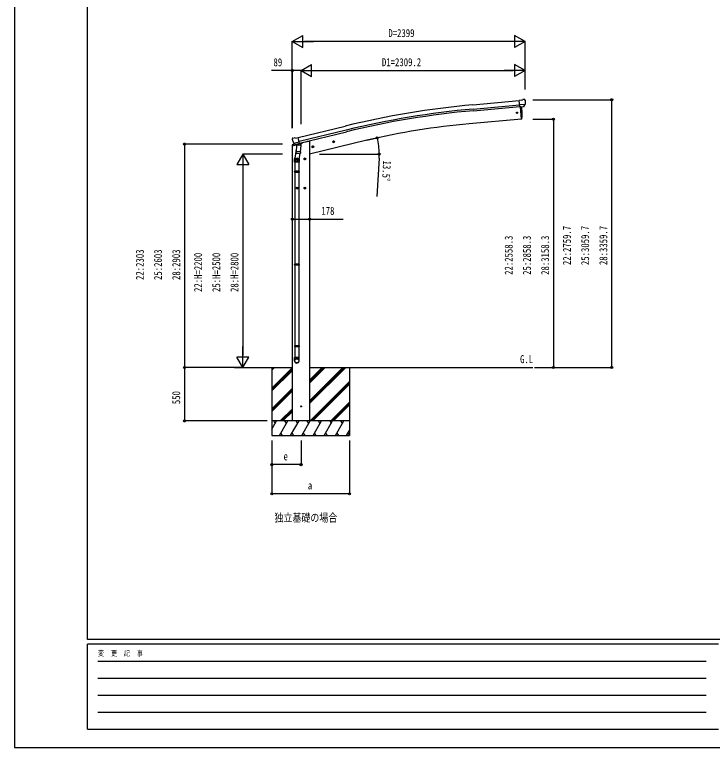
# Model space of a CAD drawing. Units: millimetres, scale not verified. Extents: x -10512 to 10512, y -7425 to 7425.
# Drawn here: x -10512 to -3325, y -7425 to 123 of the extents above; entities that cross this region are included whole.
import ezdxf
from ezdxf.enums import TextEntityAlignment as Align

# ---------------------------------------------------------------- set-up
doc = ezdxf.new("R2010")
doc.units = ezdxf.units.MM
doc.header["$LTSCALE"] = 40
for name, color, linetype in [('0-2_USER1', 3, 'Continuous'), ('0-4_YKK_13', 4, 'Continuous'), ('0-5_YKK_A1', 4, 'Continuous'), ('0-6_YKK_D', 6, 'Continuous'), ('0-7_YKK_ZWAK', 7, 'Continuous')]:
    doc.layers.add(name, color=color, linetype=linetype)
doc.styles.add('ＭＳ ゴシック', font='')
doc.styles.get('ＭＳ ゴシック').set_extended_font_data('MS Gothic')

msp = doc.modelspace()

# ---------------------------------------------------------------- linework, layer by layer
at = {"layer": '0-4_YKK_13'}
for p, q in [((-5288.5, -759.18), (-5276.78, -752.42)), ((-5261.87, -750.83), (-5275.54, -752.03)), ((-5252.74, -756.58), (-5258.22, -751.98)), ((-5288.5, -759.18), (-5315.06, -761.51)), ((-5309.41, -826.17), (-5315.06, -761.51)), ((-5252.2, -801.47), (-5311.12, -806.63)), ((-5299.44, -825.3), (-5309.41, -826.17)), ((-5291.38, -951.87), (-5302.43, -825.55)), ((-5265.84, -822.36), (-5273.54, -823.03)), ((-5263.45, -820.96), (-5252.52, -802.02)), ((-5251.68, -758.62), (-5251.56, -759.97)), ((-5291.14, -954.64), (-5291.38, -951.87)), ((-5288.53, -954.25), (-5291.14, -954.64)), ((-7653.27, -1158.94), (-7653, -1160.09)), ((-7649.06, -1150.37), (-7652.91, -1156.66)), ((-7645.96, -1148.12), (-7632.78, -1144.95)), ((-7639.22, -1199.25), (-7581.71, -1185.44)), ((-7622.37, -1214.16), (-7638.75, -1199.67)), ((-7618.22, -1147.63), (-7631.48, -1144.93)), ((-7618.22, -1147.63), (-7592.29, -1141.4)), ((-7617.38, -1213.9), (-7580.67, -1205.09)), ((-7586.63, -1206.91), (-7587.65, -1221.52)), ((-7580.67, -1205.09), (-7579.14, -1204.72)), ((-7577.59, -1202.62), (-7576.65, -1202.68)), ((-7576.65, -1202.68), (-7563.33, -1218)), ((-7572.7, -1207.02), (-7553.29, -1202.36)), ((-7549.46, -1193.74), (-7549.46, -1197.5)), ((-7235.94, -1188.72), (-7216.5, -1184.05)), ((-7231.39, -1180.94), (-7233.52, -1188.14)), ((-7224.09, -1179.19), (-7231.39, -1180.94)), ((-7223.89, -1196.11), (-7228.55, -1176.66)), ((-7218.92, -1184.64), (-7224.09, -1179.19)), ((-7221.05, -1191.83), (-7218.92, -1184.64)), ((-7654.01, -1226.55), (-7612.32, -1216.54)), ((-7654.01, -1219.66), (-7654.01, -1226.55)), ((-7626.32, -1210.64), (-7651.71, -1216.74)), ((-7610.86, -1263.32), (-7626.77, -1359.5)), ((-7619.66, -1214.73), (-7612.14, -1212.92)), ((-7618.91, -1214.27), (-7617.38, -1213.9)), ((-7615.54, -1214.13), (-7615.59, -1214.87)), ((-7614.84, -1215.91), (-7589.02, -1222.34)), ((-7607.92, -1221.25), (-7612.59, -1288.09)), ((-7562.23, -1224.45), (-7607.92, -1221.25)), ((-7606.14, -1218.07), (-7606.37, -1221.36)), ((-7566.9, -1291.29), (-7562.23, -1224.45)), ((-7563.33, -1218), (-7563.78, -1224.34)), ((-7449.88, -1240.08), (-7430.43, -1235.42)), ((-7445.32, -1232.31), (-7447.45, -1239.5)), ((-7438.02, -1230.55), (-7445.32, -1232.31)), ((-7437.82, -1247.47), (-7442.49, -1228.03)), ((-7432.86, -1236), (-7438.02, -1230.55)), ((-7434.99, -1243.19), (-7432.86, -1236)), ((-7613.45, -1300.56), (-7612.58, -1288.09)), ((-7613.06, -1301.92), (-7613.06, -1301.92)), ((-7566.9, -1291.29), (-7612.59, -1288.09)), ((-7611.61, -1302.7), (-7569.91, -1305.61)), ((-7602.45, -1355.22), (-7608.95, -1358.98)), ((-7602.45, -1372.73), (-7602.45, -1352.73)), ((-7595.95, -1358.98), (-7602.45, -1355.22)), ((-7575.34, -1305.23), (-7586.07, -1368.82)), ((-7566.92, -1291.29), (-7567.8, -1303.98)), ((-7522.45, -1355.22), (-7528.95, -1358.98)), ((-7522.45, -1372.73), (-7522.45, -1352.73)), ((-7515.95, -1358.98), (-7522.45, -1355.22)), ((-7628.92, -1396.66), (-7628.92, -1362.3)), ((-7582.92, -1396.66), (-7628.92, -1396.66)), ((-7626.92, -1396.66), (-7626.92, -1490.66)), ((-7592.45, -1362.73), (-7612.45, -1362.73)), ((-7608.95, -1358.98), (-7608.95, -1366.48)), ((-7608.95, -1366.48), (-7602.45, -1370.23)), ((-7584.92, -1396.66), (-7584.92, -1490.66)), ((-7582.92, -1362), (-7582.92, -1396.66)), ((-7512.45, -1362.73), (-7532.45, -1362.73)), ((-7528.95, -1358.98), (-7528.95, -1366.48)), ((-7528.95, -1366.48), (-7522.45, -1370.23)), ((-7628.92, -1492.66), (-7627.92, -1490.66)), ((-7582.92, -1492.66), (-7628.92, -1492.66)), ((-7582.92, -1500.66), (-7628.92, -1500.66)), ((-7583.92, -1490.66), (-7627.92, -1490.66)), ((-7583.92, -1502.66), (-7627.92, -1502.66)), ((-7626.92, -1502.66), (-7626.92, -2446.84)), ((-7584.92, -1502.66), (-7584.92, -2446.84)), ((-7582.92, -1492.66), (-7583.92, -1490.66)), ((-7582.92, -1500.66), (-7583.92, -1502.66)), ((-7582.92, -1492.66), (-7582.92, -1500.66)), ((-7602.45, -1655.22), (-7608.95, -1658.98)), ((-7608.95, -1658.98), (-7608.95, -1666.48)), ((-7602.45, -1672.73), (-7602.45, -1652.73)), ((-7595.95, -1658.98), (-7602.45, -1655.22)), ((-7522.45, -1655.22), (-7528.95, -1658.98)), ((-7528.95, -1658.98), (-7528.95, -1666.48)), ((-7522.45, -1672.73), (-7522.45, -1652.73)), ((-7515.95, -1658.98), (-7522.45, -1655.22)), ((-7592.45, -1662.73), (-7612.45, -1662.73)), ((-7608.95, -1666.48), (-7602.45, -1670.23)), ((-7512.45, -1662.73), (-7532.45, -1662.73)), ((-7528.95, -1666.48), (-7522.45, -1670.23)), ((-7628.92, -2448.84), (-7627.92, -2446.84)), ((-7582.92, -2448.84), (-7628.92, -2448.84)), ((-7582.92, -2456.84), (-7628.92, -2456.84)), ((-7583.92, -2446.84), (-7627.92, -2446.84)), ((-7583.92, -2458.84), (-7627.92, -2458.84)), ((-7626.92, -2458.84), (-7626.92, -3287.03)), ((-7584.92, -2458.84), (-7584.92, -3287.03)), ((-7582.92, -2448.84), (-7583.92, -2446.84)), ((-7582.92, -2456.84), (-7583.92, -2458.84)), ((-7582.92, -2448.84), (-7582.92, -2456.84)), ((-7628.92, -3289.03), (-7627.92, -3287.03)), ((-7582.92, -3289.03), (-7628.92, -3289.03)), ((-7582.92, -3297.03), (-7628.92, -3297.03)), ((-7583.92, -3287.03), (-7627.92, -3287.03)), ((-7583.92, -3299.03), (-7627.92, -3299.03)), ((-7626.92, -3299.03), (-7626.92, -3409.03)), ((-7584.92, -3299.03), (-7584.92, -3409.03)), ((-7582.92, -3289.03), (-7583.92, -3287.03)), ((-7582.92, -3297.03), (-7583.92, -3299.03)), ((-7582.92, -3289.03), (-7582.92, -3297.03)), ((-7628.92, -3443.17), (-7628.92, -3409.03)), ((-7582.92, -3409.03), (-7628.92, -3409.03)), ((-7582.92, -3443.17), (-7582.92, -3409.03))]:
    msp.add_line(p, q, dxfattribs=at)
for points in [[(-5299.44, -825.3), (-5299.17, -825.37), (-5273.8, -823.15), (-5273.54, -823.03)], [(-5285.98, -951.42), (-5285.15, -925.79), (-5284.95, -899.3), (-5285.42, -872.81), (-5286.56, -846.34), (-5288.07, -824.38)], [(-5252.13, -800.84), (-5252.41, -801.83), (-5252.52, -802.02)], [(-7639.49, -1198.67), (-7638.91, -1199.52), (-7638.75, -1199.67)], [(-7586.86, -1206.85), (-7587.09, -1207), (-7611.86, -1212.95), (-7612.14, -1212.92)], [(-7586.86, -1206.85), (-7577.13, -1204.52), (-7592.29, -1141.4)], [(-7233.52, -1188.14), (-7228.35, -1193.59), (-7221.05, -1191.83)], [(-7447.45, -1239.5), (-7442.29, -1244.95), (-7434.99, -1243.19)], [(-7602.45, -1370.23), (-7595.95, -1366.48), (-7595.95, -1358.98)], [(-7522.45, -1370.23), (-7515.95, -1366.48), (-7515.95, -1358.98)], [(-7628.92, -1492.66), (-7628.92, -1500.66), (-7627.92, -1502.66)], [(-7602.45, -1670.23), (-7595.95, -1666.48), (-7595.95, -1658.98)], [(-7522.45, -1670.23), (-7515.95, -1666.48), (-7515.95, -1658.98)], [(-7628.92, -2448.84), (-7628.92, -2456.84), (-7627.92, -2458.84)], [(-7628.92, -3289.03), (-7628.92, -3297.03), (-7627.92, -3299.03)]]:
    msp.add_lwpolyline(points, dxfattribs=at)
for centre, radius in [((-5337.29, -887.02), 6.5), ((-7226.22, -1186.39), 8.5), ((-7226.22, -1186.39), 7.7), ((-7226.22, -1186.39), 6.5), ((-7440.15, -1237.75), 8.5), ((-7440.15, -1237.75), 7.7), ((-7440.15, -1237.75), 6.5), ((-7602.45, -1362.73), 8.5), ((-7602.45, -1362.73), 7.7), ((-7602.45, -1362.73), 6.5), ((-7522.45, -1362.73), 8.5), ((-7522.45, -1362.73), 7.7), ((-7522.45, -1362.73), 6.5), ((-7602.45, -1662.73), 8.5), ((-7602.45, -1662.73), 7.7), ((-7602.45, -1662.73), 6.5), ((-7522.45, -1662.73), 8.5), ((-7522.45, -1662.73), 7.7), ((-7522.45, -1662.73), 6.5), ((-7562.45, -3912.49), 4.5)]:
    msp.add_circle(centre, radius, dxfattribs=at)
for centre, radius, start, end in [((-5275.28, -755.01), 3, 95, 120), ((-5261.44, -755.81), 5, 50.00648, 94.99352), ((-5453.19, -777.61), 202.4, 353.4085, 5), ((-5288.97, -951.29), 3, 278.50322, 357.46219), ((-7456.19, -1112.84), 202.4, 193.5, 205.09125), ((-7644.79, -1152.98), 5, 103.5, 148.5), ((-7632.08, -1147.87), 3, 78.5, 103.5), ((-7586.03, -1206.99), 0.604, 100.59842, 172.20595), ((-7579.26, -1204.23), 0.5, 283.5, 318.76246), ((-7554.46, -1197.5), 5, 283.5, 0), ((-7651.01, -1219.66), 3, 103.5, 180), ((-7619.02, -1213.78), 0.5, 248.23754, 283.5), ((-7616.04, -1214.09), 0.5, 356, 103.5), ((-7614.59, -1214.94), 1, 176, 256), ((-7588.67, -1221.37), 1.03, 250.03897, 351.96569), ((-7611.51, -1300.73), 1.95, 175.04017, 217.47766), ((-7611.47, -1300.7), 2, 217.40962, 266), ((-7569.77, -1303.62), 2, 266, 349.46843), ((-7598.92, -1362.3), 30, 177.45142, 180)]:
    msp.add_arc(centre, radius, start, end, dxfattribs=at)
for centre, major_axis, ratio, start_param, end_param in [((-5247.35, -754.58), (-15.35, 3.44), 0.101033, 5.9751426, 5.9753737), ((-5266.11, -819.36), (1.62, -2.54), 0.997631, 5.8041905, 5.8929484), ((-5266.18, -819.25), (-3.5, 2.17), 0.650902, 2.1145521, 2.1873627), ((-5266.05, -819.45), (1.62, -2.54), 0.997631, 5.965759, 6.7621801), ((-5254.67, -758.88), (2.71, -1.31), 0.997474, 0.5366567, 1.3225652), ((-7650.35, -1158.23), (-1.57, -2.57), 0.99628, 4.712389, 5.4996506), ((-7620.38, -1211.9), (-0.73, -2.92), 0.997631, 5.8041905, 6.6006116), ((-7620.32, -1211.68), (2.63, 3.16), 0.650902, 4.0958226, 4.1686332), ((-7620.36, -1211.8), (-0.73, -2.92), 0.997631, 0.3902369, 0.4789948), ((-7605.92, -1362), (23, 0), 0.996195, 2.5560258, 6.5663028), ((-7605.92, -1362), (21, 0), 0.996195, 2.9349147, 5.9512394), ((-7605.92, -3441.43), (-23, 0), 0.996195, 3.1415927, 6.2831853), ((-7605.92, -3443.17), (-23, 0), 0.996195, 3.1415927, 6.2831853), ((-7605.92, -3443.17), (0, -23.43), 0.981806, 4.712389, 7.8539816)]:
    msp.add_ellipse(centre, major_axis=major_axis, ratio=ratio, start_param=start_param, end_param=end_param, dxfattribs=at)
msp.add_ellipse((-7605.92, -3443.17), major_axis=(21, 0), ratio=0.996195, dxfattribs=at)
at = {"layer": '0-5_YKK_A1'}
for p, q in [((-5792.43, -805.93), (-5315.12, -762.61)), ((-5788.53, -848.97), (-5311.41, -805.67)), ((-5787.01, -865.69), (-5309.74, -822.37)), ((-5302.43, -825.55), (-5291.18, -954.16)), ((-5291.18, -954.16), (-5829.12, -1001.22)), ((-7591.98, -1142.34), (-7109.13, -1024.76)), ((-7098.91, -1066.75), (-7581.92, -1184.25)), ((-7577.97, -1200.68), (-7094.93, -1083.06)), ((-7549.46, -1194.97), (-7497.45, -1182.49)), ((-7473.45, -1182.49), (-7497.45, -1182.49)), ((-6885.35, -1171.3), (-7473.45, -1312.49)), ((-7473.45, -1182.49), (-7473.45, -4062.49)), ((-8248.31, -3512.49), (-7651.45, -3512.49)), ((-7862.45, -3512.49), (-7862.45, -4212.49)), ((-7862.45, -3539.87), (-7835.07, -3512.49)), ((-7862.45, -3525.73), (-7849.21, -3512.49)), ((-7862.45, -3723.72), (-7651.45, -3512.72)), ((-7862.45, -3737.86), (-7651.45, -3526.86)), ((-7862.45, -3752), (-7651.45, -3541)), ((-7473.45, -3512.49), (-5174.37, -3512.49)), ((-7473.45, -3883.5), (-7102.44, -3512.49)), ((-7473.45, -3855.21), (-7130.72, -3512.49)), ((-7473.45, -3869.36), (-7116.58, -3512.49)), ((-7473.45, -3671.37), (-7314.57, -3512.49)), ((-7473.45, -3657.23), (-7328.71, -3512.49)), ((-7473.45, -3643.08), (-7342.85, -3512.49)), ((-7062.45, -3512.49), (-7062.45, -4212.49)), ((-7468.59, -4062.49), (-7062.45, -3656.35)), ((-7454.45, -4062.49), (-7062.45, -3670.49)), ((-7440.31, -4062.49), (-7062.45, -3684.63)), ((-7862.45, -3935.85), (-7651.45, -3724.85)), ((-7862.45, -3949.99), (-7651.45, -3738.99)), ((-7862.45, -3964.13), (-7651.45, -3753.13)), ((-7256.46, -4062.49), (-7062.45, -3868.48)), ((-7242.32, -4062.49), (-7062.45, -3882.62)), ((-7228.17, -4062.49), (-7062.45, -3896.76)), ((-7776.96, -4062.49), (-7651.45, -3936.98)), ((-7762.82, -4062.49), (-7651.45, -3951.12)), ((-7748.67, -4062.49), (-7651.45, -3965.26)), ((-7062.45, -4062.49), (-7862.45, -4062.49)), ((-7862.45, -4146.32), (-7814.05, -4062.49)), ((-7829.05, -4088.47), (-7844.05, -4062.49)), ((-7785.18, -4212.49), (-7698.58, -4062.49)), ((-7713.58, -4088.47), (-7728.58, -4062.49)), ((-7669.71, -4212.49), (-7583.11, -4062.49)), ((-7598.11, -4088.47), (-7613.11, -4062.49)), ((-7554.24, -4212.49), (-7467.64, -4062.49)), ((-7482.64, -4088.47), (-7497.64, -4062.49)), ((-7438.77, -4212.49), (-7352.17, -4062.49)), ((-7367.17, -4088.47), (-7382.17, -4062.49)), ((-7323.3, -4212.49), (-7236.7, -4062.49)), ((-7266.7, -4062.49), (-7251.7, -4088.47)), ((-7207.83, -4212.49), (-7121.23, -4062.49)), ((-7136.23, -4088.47), (-7151.23, -4062.49)), ((-7862.45, -4212.49), (-7062.45, -4212.49)), ((-7770.19, -4186.51), (-7755.19, -4212.49)), ((-7654.71, -4186.51), (-7639.71, -4212.49)), ((-7539.24, -4186.51), (-7524.25, -4212.49)), ((-7423.77, -4186.51), (-7408.78, -4212.49)), ((-7308.3, -4186.51), (-7293.31, -4212.49)), ((-7192.83, -4186.51), (-7177.84, -4212.49)), ((-7092.36, -4212.49), (-7062.45, -4160.68)), ((-7077.36, -4186.51), (-7062.45, -4212.34))]:
    msp.add_line(p, q, dxfattribs=at)
msp.add_lwpolyline([(-7473.45, -4062.49), (-7651.45, -4062.49), (-7651.45, -1225.93)], dxfattribs=at)
msp.add_circle((-7562.45, -3912.49), 5, dxfattribs=at)
for centre, radius, start, end in [((-4978.42, -9774.51), 9005.44, 95.18612, 103.68612), ((-4978.42, -9774.51), 8962.23, 95.18612, 103.68612), ((-4978.42, -9774.51), 8945.44, 95.18612, 103.68612), ((-5182.85, -8379.63), 7406.65, 95.00571, 103.2889)]:
    msp.add_arc(centre, radius, start, end, dxfattribs=at)
at = {"layer": '0-6_YKK_D'}
for p, q in [((-7651.96, -152.23), (-7543.71, -89.73)), ((-7543.71, -214.73), (-7543.71, -89.73)), ((-5253.27, -152.23), (-5361.52, -89.73)), ((-5361.52, -89.73), (-5361.52, -214.73)), ((-7651.96, -1044.31), (-7651.96, -151.23)), ((-7651.96, -152.23), (-7543.71, -214.73)), ((-7651.96, -152.23), (-7435.46, -152.23)), ((-5378.27, -152.23), (-7526.96, -152.23)), ((-5253.27, -152.23), (-5469.77, -152.23)), ((-5253.27, -152.23), (-5361.52, -214.73)), ((-5253.27, -646.9), (-5253.27, -151.23)), ((-7651.45, -1044.31), (-7651.45, -451.81)), ((-7562.45, -452.23), (-7454.2, -389.73)), ((-7562.45, -1006.37), (-7562.45, -451.23)), ((-7562.45, -1006.37), (-7562.45, -451.81)), ((-7562.45, -452.23), (-7454.2, -514.73)), ((-7562.45, -452.23), (-7345.94, -452.23)), ((-7454.2, -514.73), (-7454.2, -389.73)), ((-7437.45, -452.23), (-5378.27, -452.23)), ((-5253.27, -452.23), (-5469.77, -452.23)), ((-5253.27, -452.23), (-5361.52, -389.73)), ((-5361.52, -389.73), (-5361.52, -514.73)), ((-5253.27, -452.23), (-5361.52, -514.73)), ((-5253.27, -646.9), (-5253.27, -451.23)), ((-5174.78, -752.83), (-4361.45, -752.83)), ((-4362.45, -752.83), (-4362.45, -3512.49)), ((-5175.78, -954.16), (-4961.45, -954.16)), ((-4962.45, -954.16), (-4962.45, -3512.49)), ((-6884.38, -1171.06), (-6776.31, -1145.12)), ((-7752.47, -1209.48), (-8763.45, -1209.48)), ((-8762.45, -1209.48), (-8762.45, -3512.49)), ((-8162.45, -1312.49), (-8224.95, -1420.74)), ((-7752.47, -1312.49), (-8163.45, -1312.49)), ((-8162.45, -1312.49), (-8099.95, -1420.74)), ((-8162.45, -1312.49), (-8162.45, -1528.99)), ((-7372.45, -1312.49), (-6756.5, -1312.49)), ((-6758.76, -1354.97), (-6782.14, -1748.27)), ((-8224.95, -1420.74), (-8099.95, -1420.74)), ((-8162.45, -1437.49), (-8162.45, -3387.49)), ((-8162.45, -3512.49), (-8162.45, -3295.98)), ((-8162.45, -3512.49), (-8224.95, -3404.23)), ((-8099.95, -3404.23), (-8224.95, -3404.23)), ((-8162.45, -3512.49), (-8099.95, -3404.23)), ((-8249.31, -3512.49), (-8763.45, -3512.49)), ((-8175.18, -3512.49), (-8763.45, -3512.49)), ((-8762.45, -3512.49), (-8762.45, -4062.49)), ((-8247.31, -3512.49), (-8161.45, -3512.49)), ((-5156.24, -3512.49), (-4961.45, -3512.49)), ((-5156.24, -3512.49), (-4361.45, -3512.49)), ((-7912.45, -4062.49), (-8763.45, -4062.49)), ((-7862.45, -4262.49), (-7862.45, -4513.49)), ((-7862.45, -4262.49), (-7862.45, -4813.49)), ((-7562.45, -4262.49), (-7562.45, -4513.49)), ((-7062.45, -4262.49), (-7062.45, -4813.49)), ((-7562.45, -4512.49), (-7862.45, -4512.49)), ((-7062.45, -4812.49), (-7862.45, -4812.49))]:
    msp.add_line(p, q, dxfattribs=at)
for points in [[(-7562.45, -452.81), (-7651.45, -452.81), (-7865.95, -452.81)], [(-7651.45, -1983.18), (-7473.45, -1983.18), (-7129.15, -1983.18)]]:
    msp.add_lwpolyline(points, dxfattribs=at)
for centre in [(-7651.45, -452.81), (-4362.45, -752.83), (-4962.45, -954.16), (-8762.45, -1209.48), (-6777.28, -1145.35), (-6757.5, -1312.49), (-7651.45, -1983.18), (-7473.45, -1983.18), (-8762.45, -3512.49), (-8762.45, -3512.49), (-4962.45, -3512.49), (-4362.45, -3512.49), (-8762.45, -4062.49), (-7862.45, -4512.49), (-7562.45, -4512.49), (-7862.45, -4812.49), (-7062.45, -4812.49)]:
    msp.add_circle(centre, 10.62, dxfattribs=at)
for start, end in [(360, 13.5), (356.59832, 360)]:
    msp.add_arc((-7473.45, -1312.49), 715.95, start, end, dxfattribs=at)
at = {"layer": '0-7_YKK_ZWAK'}
for p, q in [((-9762.45, -6312.5), (-9762.45, 6937.5)), ((9737.55, -6312.5), (-9762.45, -6312.5)), ((-3262.45, -6362.5), (-9762.45, -6362.5)), ((-9762.45, -7237.5), (-9762.45, -6362.5)), ((-9656.2, -6537.5), (-3387.45, -6537.5)), ((-9656.2, -6712.5), (-3387.45, -6712.5)), ((-9656.2, -6887.5), (-3387.45, -6887.5)), ((-9656.2, -7062.5), (-3387.45, -7062.5)), ((-9762.45, -7237.5), (-3262.45, -7237.5))]:
    msp.add_line(p, q, dxfattribs=at)
msp.add_lwpolyline([(-10512.5, -7425), (10512.5, -7425), (10512.5, 7425), (-10512.5, 7425)], close=True, dxfattribs=at)

# ---------------------------------------------------------------- texts
at = {"layer": '0-2_USER1', "style": 'ＭＳ ゴシック', "width": 0.8}
for s, p in [('G.L', (-5305.82, -3491.42)), ('独立基礎の場合', (-7835.5, -5125.5))]:
    msp.add_text(s, height=82.48, dxfattribs=at).set_placement(p, align=Align.BOTTOM_LEFT)
at = {"layer": '0-6_YKK_D', "style": 'ＭＳ ゴシック', "width": 0.8}
for s, p in [('D=2399', (-6662.61, -132.23)), ('89', (-7845.95, -432.81)), ('D1=2309.2', (-6728.86, -432.23)), ('178', (-7353.15, -1963.18)), ('e', (-7742.45, -4492.49)), ('a', (-7492.45, -4792.49))]:
    msp.add_text(s, height=82.48, dxfattribs=at).set_placement(p, align=Align.BOTTOM_LEFT)
for s, rotation, p in [('13.5°', 266.598, (-6739.99, -1376.12)), ('22:2759.7', 90, (-4757.45, -2456.66)), ('25:3059.7', 90, (-4569.95, -2456.66)), ('28:3359.7', 90, (-4382.45, -2456.66)), ('22:2558.3', 90, (-5357.45, -2557.32)), ('25:2858.3', 90, (-5169.95, -2557.32)), ('28:3158.3', 90, (-4982.45, -2557.32)), ('22:2303', 90, (-9157.45, -2609.98)), ('25:2603', 90, (-8969.95, -2609.98)), ('28:2903', 90, (-8782.45, -2609.98)), ('22:H=2200', 90, (-8557.45, -2733.49)), ('25:H=2500', 90, (-8369.95, -2733.49)), ('28:H=2800', 90, (-8182.45, -2733.49)), ('550', 90, (-8782.45, -3889.49))]:
    msp.add_text(s, height=82.48, rotation=rotation, dxfattribs=at).set_placement(p, align=Align.BOTTOM_LEFT)
at = {"layer": '0-7_YKK_ZWAK', "style": 'ＭＳ ゴシック', "width": 0.8}
msp.add_text('変  更  記  事', height=54.99, dxfattribs=at).set_placement((-9653.28, -6500), align=Align.BOTTOM_LEFT)

doc.saveas('drawing.dxf')
